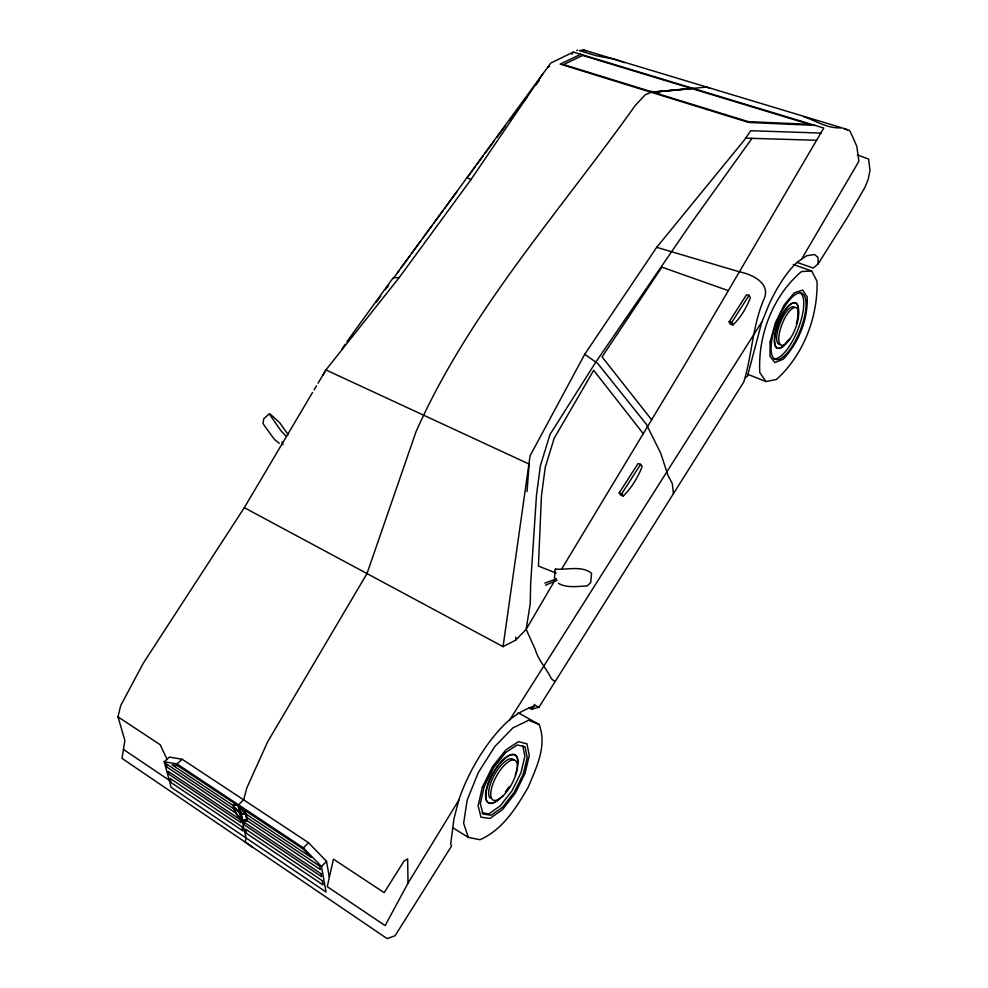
<?xml version="1.0" encoding="UTF-8"?>
<svg xmlns="http://www.w3.org/2000/svg" width="988" height="988" viewBox="0 0 988 988"><rect width="100%" height="100%" fill="white"/><g stroke="black" fill="none" stroke-linecap="round" stroke-linejoin="round"><path stroke-width="1.48" d="M503.053 646.658L530.087 455.801L584.723 354.26L656.699 247.321L739.382 271.811C752.411 274.368 771.628 283.568 763.675 299.784C752.436 326.188 752.152 354.89 743.791 381.936L538.991 707.186L535.434 705.531C523.282 709.73 512.105 716.362 503.114 725.921A83.486 31.641 -61 0 0 458.79 800.144L453.924 818.916L450.689 844.085L451.516 846.099L395.077 935.747L387.111 938.6L121.993 758.376L124.859 740.42L118.004 716.868L120.709 705.568L143.248 663.306L244.308 507.659L503.053 646.658L515.637 640.175L515.872 637.112M527.024 491.654L529.136 464.088L325.916 369.932L318.05 383.183M393.175 278.616L550.773 63.071L573.349 52.068L823.77 128.032L685.709 363.263L561.653 569.039M554.33 578.079L555.429 569.088C567.026 570.101 581.747 565.309 591.577 573.275L590.762 582.5L587.082 586.008C577.844 586.18 566.667 588.391 558.319 583.253M555.293 570.187L555.429 569.088M388.704 285.297L385.271 289.694M397.485 272.873L399.337 270.206M233.872 806.912L234.02 808.48M408.007 883.173L407.661 858.93L404.018 861.091L384.171 892.646L333.45 859.152L327.238 886.631L385.135 925.608L408.007 883.173L458.79 800.144M244.308 507.659L312.541 392.458M322.953 375.341L325.916 369.932L399.201 277.579L470.93 179.631L542.647 74.174M801.552 259.227L858.893 161.266L856.794 146.286L852.755 137.048L849.618 130.515L843.777 128.403M314.122 389.803L316.481 385.826M556.108 578.239L526.172 629.356L515.637 640.175M534.78 704.382L531.717 709.236L529.025 707.741M797.402 262.499L813.248 268.069L818.15 263.833L848.531 215.606L865.241 186.806L868.168 179.47L869.996 170.405L868.576 159.031L857.349 155.005M762.094 321.52L509.289 720.548M534.187 705.321L531.717 709.236L538.991 707.186M619.167 492.95L638.075 463.533L640.607 464.36L642.151 466.595A60.886 36.568 -71.9 0 1 623.28 496.025L620.76 495.161L619.167 492.95L621.687 493.827L623.28 496.025M729.119 321.866L746.533 294.77L749.102 295.338L750.398 297.783A58.835 33.32 -76.5 0 1 733.022 324.891L730.465 324.274L729.119 321.866L731.676 322.471L733.022 324.891M621.687 493.827L640.607 464.36M731.676 322.471L749.102 295.338M341.836 349.32L345.096 344.244M656.699 247.321L744.47 139.888L750.732 130.712L821.263 133.084M571.817 54.254L573.349 52.068M376.391 302.143L380.825 295.918M751.967 138.357L691.538 222.658L596.036 361.769L549.983 434.535L540.387 465.743L536.484 495.235L530.655 583.587L530.235 603.656L526.172 629.356L535.286 649.561C538.275 660.404 546.648 668.678 551.279 678.546L554.157 681.115L555.478 680.991M346.813 341.749L393.261 277.727L399.201 277.579M401.153 267.736L410.193 255.41M412.008 252.94L421.049 240.603M422.852 238.133L431.904 225.807M433.707 223.337L442.76 211M444.563 208.53L457.234 191.264M468.337 176.123L475.401 166.478M477.167 164.07L483.354 155.635M485.12 153.214L494.235 140.951M496.989 137.246L505.251 126.155M509.833 119.993L516.255 111.372M522.677 102.74L527.271 96.577M535.521 85.487L539.189 80.559M321.483 866.562L326.522 861.301L308.466 842.653L182.187 759.266L169.38 757.092L164.23 761.736L171.134 787.313L326.052 892.003L321.483 866.562L303.39 847.852L177.025 763.959L164.23 761.736M303.39 847.852L308.466 842.653M177.025 763.959L182.187 759.266M288.274 434.732L279.641 422.654L270.304 414.157L269.279 413.91L263.808 418.653L263.03 423.296L263.907 424.951L274.479 439.487L279.345 443.316M745.607 377.638L747.521 376.008L761.637 322.644L769.244 303.946A74.285 25.787 -68.2 0 1 797.822 261.709L806.85 255.694L814.52 254.534L818.027 257.386L818.15 263.833M547.648 67.357L549.674 66.381M580.734 54.303L560.159 64.121L748.768 122.463L815.001 125.377M576.733 50.499L577.597 50.092M545.537 585.192L557.109 580.24M241.158 814.408L243.715 813.371L246.074 814.939M243.801 813.519L241.307 814.544L242.566 820.089M544.845 583.105L555.725 579.166M747.904 374.366L765.972 381.541L776.407 379.491C803.38 355.161 817.891 317.395 817.051 281.333L811.679 270.996L793.203 264.475M803.615 116.646C815.878 120.746 828.03 129.033 841.603 127.736L583.55 49.943L579.425 50.647L595.962 55.649L613.523 58.984L624.354 62.577M811.679 270.996L801.527 271.539C772.937 295.696 757.673 335.512 759.809 372.612L765.972 381.541M745.742 138.172L816.594 140.259M243.419 820.398L246.531 819.509L246.074 815.137M481.983 812.828L488.85 813.84L500.336 805.788L512.019 790.795L520.948 772.777L524.875 756.277L522.726 745.557M453.01 827.919L468.312 837.367L479.921 839.726C502.633 829.809 516.144 807.925 528.148 787.35C536.299 767.8 547.377 745.792 539.115 724.463L518.021 712.669M728.329 290.657L661.886 267.143L602.062 356.878L651.635 419.776M842.764 128.168L847.445 129.86M710.051 88.34L706.716 87.08L651.265 92.304L645.312 94.687L635.148 105.617C559.504 212.012 469.621 311.146 416.072 431.571L367.005 573.571L267.723 741.655L246.852 787.844L243.653 799.848L238.516 804.788L246.074 837.948L245.296 841.924L251.903 846.951M583.55 49.943L585.723 50.82M539.115 724.463L528.58 720.24L512.772 727.995L494.741 746.632L478.34 772.517L467.163 800.082L463.631 823.313L468.312 837.367M556.182 573.089L538.411 566.062L541.449 495.902L545.228 467.41L554.132 438.388L593.689 370.327L643.274 433.646M466.892 177.383L470.93 179.631M118.004 716.868L160.167 744.717L167.207 759.55M584.723 354.26L597.691 363.436L646.3 424.198L660.713 453.22L667.962 475.327L672.285 483.503L673.421 493.691M235.428 804.059L177.902 765.836L172.06 764.811L233.353 805.615M242.344 808.666L303.168 849.075L311.356 857.547L246.012 814.05M233.748 806.727L240.096 813.692M233.563 808.666L166.182 763.736L167.12 767.207L235.626 812.988M247.371 817.879L319.68 866.106L320.297 869.564L246.877 820.497M123.426 749.423L169.467 780.421M285.816 435.918L280.753 430.533L269.279 413.91M240.245 818.262L241.233 819.2L239.973 813.643M238.38 816.323L241.405 819.46L238.133 805.109L237.095 804.751L234.638 804.961L233.711 806.887L235.564 812.185M238.454 816.286L234.477 810.172M282.012 441.883L282.951 444.748M326.522 861.301L329.313 877.159M789.424 338.81A24.354 8.484 -68.2 0 1 774.629 339.724A24.354 8.484 -68.2 0 1 790.548 304.39A24.354 8.484 -68.2 0 1 796.328 323.496M779.483 344.491A20.192 7.027 -68.2 0 1 779.791 323.78A20.192 7.027 -68.2 0 1 793.92 306.799M787.448 341.268A24.354 8.484 -68.2 0 1 774.357 339.823A24.354 8.484 -68.2 0 1 788.338 306.008A24.354 8.484 -68.2 0 1 797.798 316.246M800.317 292.856A35.568 12.387 -68.2 0 1 797.6 330.363A35.568 12.387 -68.2 0 1 773.765 358.656M502.867 795.612A27.355 10.386 -61 0 1 486.022 792.907A27.355 10.386 -61 0 1 507.783 756.376A27.355 10.386 -61 0 1 515.267 774.802M509.104 787.226A27.355 10.386 -61 0 1 505.658 792.24M490.085 798.119A22.675 8.608 -61 0 1 496.062 772.06A22.675 8.608 -61 0 1 513.995 760.031M492.926 802.836A27.343 10.386 -61 0 1 486.874 787.35A27.343 10.386 -61 0 1 505.486 757.66A27.343 10.386 -61 0 1 517.687 763.304M508.857 787.078A27.343 10.386 -61 0 1 505.399 792.08M499.644 798.477A27.343 10.386 -61 0 1 493.926 802.441M770.146 341.786L770.023 356.322L774.901 362.584L783.336 359.175C798.637 342.49 807.999 319.791 807.208 297.03L802.713 290.052L794.315 292.806L784.262 304.823L775.37 322.841L770.146 341.786M233.44 805.208L233.353 808.036L236.416 814.211A13.437 5.002 47.1 0 0 242.097 820.485A13.4 4.977 47.1 0 0 246.469 820.942L247.198 820.151C247.506 813.556 241.331 803.689 234.144 804.393L233.44 805.208M234.205 805.949L234.033 806.751L239.738 813L237.972 805.257L235.885 804.887L234.205 805.949M482.329 787.189L478.106 805.776L480.971 817.175L489.962 818.459L502.497 809.604L515.23 793.216L524.974 773.555L529.272 755.561L526.975 743.841L518.478 741.642L505.881 749.88L492.567 766.602L482.329 787.189M484.219 786.584L480.341 803.577L482.947 814.026L491.16 815.236L502.633 807.159L514.316 792.141L523.245 774.11L527.184 757.611L525.06 746.891L517.255 744.915L505.733 752.486L493.568 767.775L484.219 786.584M246.938 818.484L245.975 820.386L242.468 820.176L239.207 805.825L245.222 813.21L246.938 818.484M582.611 55.427L563.642 64.578L648.634 90.847L654.192 91.872L691.168 88.389L582.611 55.427M243.554 813.099L241.282 814.026L239.516 806.282L245.691 814.52L243.554 813.099M658.823 93.304L657.094 93.465L748.188 121.623L809.617 124.352L691.946 88.624L654.995 92.119L658.823 93.304M240.368 819.707L168.244 771.406L169.034 774.345L241.035 822.646L240.368 819.707M321.063 873.738L244.024 822.152L244.691 825.091L321.582 876.665L321.063 873.738M241.974 826.709L170.134 778.421L171.282 782.694L242.949 830.982L241.974 826.709M322.323 880.716L245.617 829.154L246.58 833.427L323.088 884.964L322.323 880.716M783.225 356.903A35.593 12.35 -68.2 0 0 805.652 299.5A35.593 12.35 -68.2 0 0 776.803 322.421A35.593 12.35 -68.2 0 0 783.225 356.903M785.732 343.725A20.205 7.015 -68.2 0 0 798.378 311.109A20.205 7.015 -68.2 0 0 781.953 324.36A20.205 7.015 -68.2 0 0 785.732 343.725M503.003 795.883A22.699 8.596 -61 0 0 516.057 761.229A22.699 8.596 -61 0 0 493.049 783.521A22.699 8.596 -61 0 0 503.003 795.883"/></g></svg>
